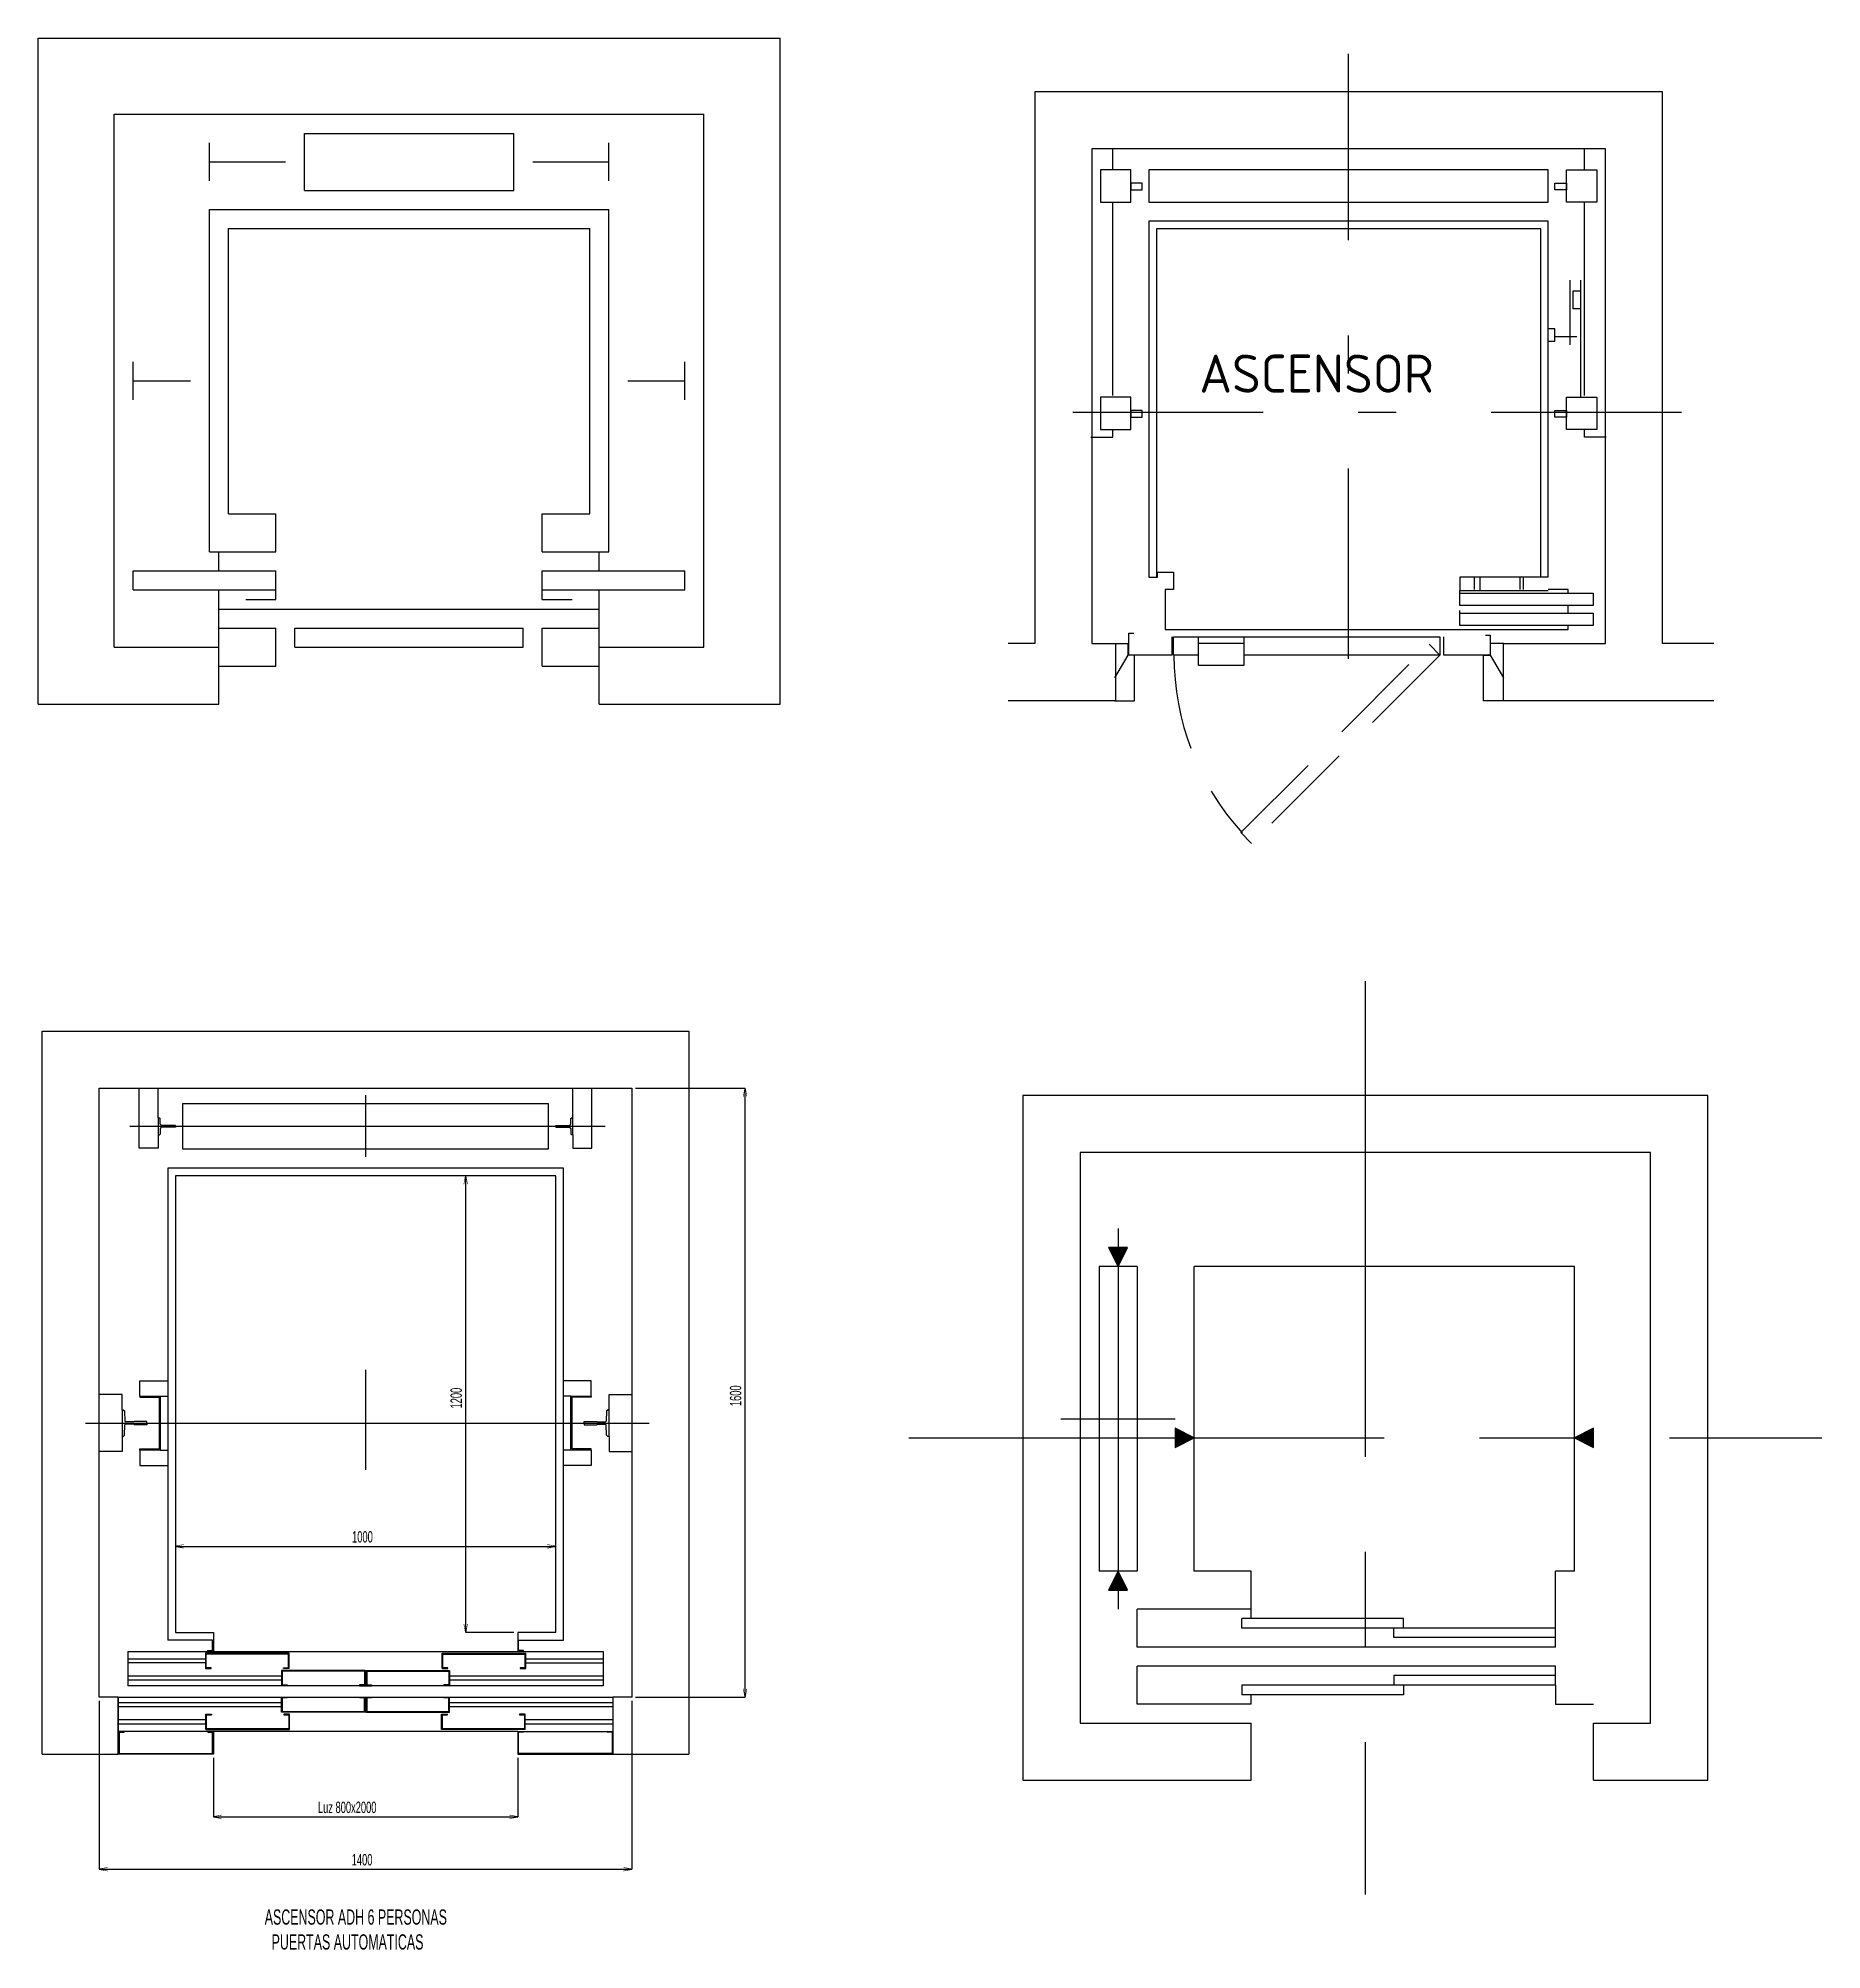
# Model space of a CAD drawing. Header units: millimetres. Extents: x 1.35 to 10.97, y 1 to 6.3.
# Drawn here: x 6.29 to 10.97, y 1.11 to 6.13 of the extents above; entities that cross this region are included whole.
import ezdxf

# ---------------------------------------------------------------- set-up
doc = ezdxf.new("R2010")
doc.units = ezdxf.units.MM
for name, pattern in [('CENTRO', [2, 1.25, -0.25, 0.25, -0.25]), ('DASHDOT', [1, 0.5, -0.25, 0, -0.25]), ('HIDDEN', [0.375, 0.25, -0.125]), ('LTYPE_6', [168.75, 112.5, -28.125, 0, -28.125])]:
    doc.linetypes.add(name, pattern=pattern)
for name, color, linetype in [('DOOR', 1, 'Continuous'), ('EJE', 3, 'DASHDOT'), ('LAYER_2', 1, 'Continuous'), ('LAYER_3', 15, 'LTYPE_6'), ('LAYER_4', 6, 'Continuous'), ('LAYER_6', 6, 'Continuous'), ('LAYER_7', 7, 'Continuous'), ('PARED', 9, 'Continuous'), ('PUERTA', 3, 'Continuous'), ('TR', 7, 'HIDDEN'), ('WALLS', 7, 'Continuous')]:
    doc.layers.add(name, color=color, linetype=linetype)
doc.styles.add('DIN', font='DIN')

msp = doc.modelspace()

# ---------------------------------------------------------------- linework, layer by layer
at = {"linetype": 'CENTRO'}
for p, q in [((9.7745, 3.6555), (9.7745, 1.2555)), ((9.1245, 3.0055), (9.1245, 2.0055)), ((8.9745, 2.5055), (9.2745, 2.5055)), ((8.5745, 2.4555), (10.9745, 2.4555))]:
    msp.add_line(p, q, dxfattribs=at)
for p, q in [((10.6745, 3.3555), (8.8745, 3.3555)), ((8.8745, 3.3555), (8.8745, 1.5555)), ((10.6745, 1.5555), (10.6745, 3.3555)), ((9.0245, 3.2055), (9.0245, 1.7055)), ((10.5245, 3.2055), (9.0245, 3.2055)), ((10.5245, 1.7055), (10.5245, 3.2055)), ((9.1495, 2.9555), (9.0995, 2.9555)), ((9.0995, 2.9555), (9.1245, 2.9055)), ((9.1245, 2.9055), (9.1495, 2.9555)), ((9.1745, 2.9055), (9.0745, 2.9055)), ((9.0745, 2.9055), (9.0745, 2.1055)), ((9.1745, 2.9055), (9.1745, 2.1055)), ((10.3245, 2.9055), (9.3245, 2.9055)), ((9.3245, 2.1055), (9.3245, 2.9055)), ((10.3245, 2.1055), (10.3245, 2.9055)), ((9.2745, 2.4805), (9.2745, 2.4305)), ((9.3245, 2.4555), (9.2745, 2.4805)), ((10.3745, 2.4805), (10.3245, 2.4555)), ((10.3745, 2.4305), (10.3745, 2.4805)), ((9.2745, 2.4305), (9.3245, 2.4555)), ((10.3245, 2.4555), (10.3745, 2.4305)), ((9.1745, 2.1055), (9.0745, 2.1055)), ((9.1245, 2.1055), (9.0995, 2.0555)), ((9.1495, 2.0555), (9.1245, 2.1055)), ((9.4745, 2.1055), (9.3245, 2.1055)), ((9.4745, 1.9805), (9.4745, 2.1055)), ((10.2745, 1.9055), (10.2745, 2.1055)), ((10.3245, 2.1055), (10.2745, 2.1055)), ((9.0995, 2.0555), (9.1495, 2.0555)), ((9.1745, 1.9055), (9.1745, 2.0055)), ((9.4745, 2.0055), (9.1745, 2.0055)), ((9.4495, 1.9555), (9.4495, 1.9805)), ((9.8745, 1.9805), (9.4495, 1.9805)), ((9.8745, 1.9555), (9.8745, 1.9805)), ((9.8745, 1.9555), (9.4495, 1.9555)), ((9.8495, 1.9305), (9.8495, 1.9555)), ((10.2745, 1.9305), (9.8495, 1.9305)), ((10.2745, 1.9555), (9.8745, 1.9555)), ((10.2745, 1.9055), (9.1745, 1.9055)), ((9.1745, 1.7555), (9.1745, 1.8555)), ((10.2745, 1.8555), (9.1745, 1.8555)), ((10.2745, 1.8305), (9.8495, 1.8305)), ((9.8495, 1.8305), (9.8495, 1.8055)), ((10.2745, 1.8055), (10.2745, 1.8555)), ((9.4495, 1.8055), (9.4495, 1.7805)), ((9.8745, 1.8055), (9.4495, 1.8055)), ((9.8745, 1.7805), (9.4495, 1.7805)), ((9.4745, 1.7555), (9.4745, 1.7805)), ((10.2745, 1.8055), (9.8745, 1.8055)), ((9.8745, 1.8055), (9.8745, 1.7805)), ((10.2745, 1.8055), (10.2745, 1.7555)), ((9.4745, 1.7555), (9.1745, 1.7555)), ((10.2745, 1.7555), (10.3745, 1.7555)), ((9.0245, 1.7055), (9.4745, 1.7055)), ((9.4745, 1.5555), (9.4745, 1.7055)), ((10.3745, 1.7055), (10.5245, 1.7055)), ((10.3745, 1.5555), (10.3745, 1.7055)), ((8.8745, 1.5555), (9.4745, 1.5555)), ((10.3745, 1.5555), (10.6745, 1.5555))]:
    msp.add_line(p, q)
for points in [[(9.1495, 2.9555), (9.1245, 2.9055), (9.0995, 2.9555)], [(9.2745, 2.4805), (9.3245, 2.4555), (9.2745, 2.4305)], [(10.3745, 2.4305), (10.3245, 2.4555), (10.3745, 2.4805)], [(9.0995, 2.0555), (9.1245, 2.1055), (9.1495, 2.0555)]]:
    msp.add_solid(points)
at = {"layer": 'DOOR'}
for p, q in [((6.9859, 5.8835, -0.8), (7.5359, 5.8835, -0.8)), ((6.9859, 5.7335, -0.8), (6.9859, 5.8835, -0.8)), ((7.5359, 5.7335, -0.8), (7.5359, 5.8835, -0.8)), ((6.7359, 5.7585, -0.8), (6.7359, 5.8585, -0.8)), ((7.7859, 5.7585, -0.8), (7.7859, 5.8585, -0.8)), ((6.7359, 5.8085, -0.8), (6.9359, 5.8085, -0.8)), ((7.5859, 5.8085, -0.8), (7.7859, 5.8085, -0.8)), ((6.9859, 5.7335, -0.8), (7.5359, 5.7335, -0.8)), ((6.7359, 5.6835, -0.8), (7.7859, 5.6835, -0.8)), ((6.7359, 4.7835, -0.8), (6.7359, 5.6835, -0.8)), ((7.7859, 4.7835, -0.8), (7.7859, 5.6835, -0.8)), ((6.7859, 4.8835, -0.8), (6.7859, 5.6335, -0.8)), ((6.7859, 5.6335, -0.8), (7.7359, 5.6335, -0.8)), ((7.7359, 4.8835, -0.8), (7.7359, 5.6335, -0.8)), ((6.5359, 5.1835, -0.8), (6.5359, 5.2835, -0.8)), ((7.9859, 5.1835, -0.8), (7.9859, 5.2835, -0.8)), ((6.5359, 5.2335, -0.8), (6.6859, 5.2335, -0.8)), ((7.8359, 5.2335, -0.8), (7.9859, 5.2335, -0.8)), ((6.7859, 4.8835, -0.8), (6.9109, 4.8835, -0.8)), ((6.9109, 4.7835, -0.8), (6.9109, 4.8835, -0.8)), ((7.6109, 4.8835, -0.8), (7.7359, 4.8835, -0.8)), ((7.6109, 4.7835, -0.8), (7.6109, 4.8835, -0.8)), ((6.7359, 4.7835, -0.8), (6.9109, 4.7835, -0.8)), ((6.7609, 4.7335, -0.8), (6.7609, 4.7835, -0.8)), ((7.6109, 4.7835, -0.8), (7.7859, 4.7835, -0.8)), ((7.7609, 4.7335, -0.8), (7.7609, 4.7835, -0.8)), ((6.5359, 4.7335, -0.8), (6.9109, 4.7335, -0.8)), ((6.5359, 4.6835, -0.8), (6.5359, 4.7335, -0.8)), ((6.9109, 4.6585, -0.8), (6.9109, 4.7335, -0.8)), ((7.6109, 4.6585, -0.8), (7.6109, 4.7335, -0.8)), ((7.6109, 4.7335, -0.8), (7.9859, 4.7335, -0.8)), ((7.9859, 4.6835, -0.8), (7.9859, 4.7335, -0.8)), ((6.5359, 4.6835, -0.8), (6.9109, 4.6835, -0.8)), ((6.7609, 4.5335, -0.8), (6.7609, 4.6835, -0.8)), ((7.6109, 4.6835, -0.8), (7.9859, 4.6835, -0.8)), ((7.7609, 4.5335, -0.8), (7.7609, 4.6835, -0.8)), ((6.7609, 4.6335, -0.8), (6.9109, 4.6335, -0.8)), ((6.8319, 4.6585, -0.8), (6.9109, 4.6585, -0.8)), ((6.9109, 4.6335, -0.8), (6.9609, 4.6335, -0.8)), ((6.9609, 4.6335, -0.8), (7.5609, 4.6335, -0.8)), ((7.5609, 4.6335, -0.8), (7.6109, 4.6335, -0.8)), ((7.6109, 4.6585, -0.8), (7.6899, 4.6585, -0.8)), ((7.6109, 4.6335, -0.8), (7.7609, 4.6335, -0.8)), ((6.7609, 4.5835, -0.8), (6.9109, 4.5835, -0.8)), ((6.9109, 4.4835, -0.8), (6.9109, 4.5835, -0.8)), ((6.9609, 4.5335, -0.8), (6.9609, 4.5835, -0.8)), ((6.9609, 4.5835, -0.8), (7.5609, 4.5835, -0.8)), ((7.5609, 4.5335, -0.8), (7.5609, 4.5835, -0.8)), ((7.6109, 4.4835, -0.8), (7.6109, 4.5835, -0.8)), ((7.6109, 4.5835, -0.8), (7.7609, 4.5835, -0.8)), ((6.9609, 4.5335, -0.8), (7.5609, 4.5335, -0.8)), ((6.7609, 4.4835, -0.8), (6.9109, 4.4835, -0.8)), ((7.6109, 4.4835, -0.8), (7.7609, 4.4835, -0.8))]:
    msp.add_line(p, q, dxfattribs=at)
at = {"layer": 'EJE'}
for p, q in [((9.7306, 4.5025), (9.7306, 6.0925)), ((10.6056, 5.1498), (8.8556, 5.1498))]:
    msp.add_line(p, q, dxfattribs=at)
at = {"layer": 'LAYER_2'}
for p, q in [((6.7254, 1.8742), (6.5214, 1.8742)), ((6.7254, 1.8642), (6.5214, 1.8642)), ((7.7714, 1.8742), (7.5674, 1.8742)), ((7.5674, 1.8642), (7.7714, 1.8642)), ((6.9254, 1.8292), (6.5214, 1.8292)), ((6.5214, 1.8192), (6.9254, 1.8192)), ((7.7714, 1.8292), (7.3674, 1.8292)), ((7.3674, 1.8192), (7.7714, 1.8192)), ((6.9254, 1.7592), (6.4964, 1.7592)), ((7.7964, 1.7592), (7.3674, 1.7592)), ((6.4964, 1.7492), (6.9254, 1.7492)), ((6.7264, 1.7142), (6.4964, 1.7142)), ((7.3674, 1.7492), (7.7964, 1.7492)), ((7.7964, 1.7142), (7.5664, 1.7142)), ((6.4964, 1.7042), (6.7264, 1.7042)), ((7.5664, 1.7042), (7.7964, 1.7042))]:
    msp.add_line(p, q, dxfattribs=at)
at = {"layer": 'LAYER_3'}
for p, q in [((7.1464, 3.3558), (7.1464, 3.1937)), ((6.5263, 3.2742), (7.776, 3.2742)), ((7.1464, 2.6342), (7.1464, 2.3717)), ((6.4106, 2.4942), (7.8917, 2.4942))]:
    msp.add_line(p, q, dxfattribs=at)
at = {"layer": 'LAYER_4'}
for p, q in [((7.8564, 3.3742), (8.1441, 3.3742)), ((8.1441, 1.7742), (8.1441, 3.3742)), ((7.4096, 1.9442), (7.4096, 3.1442)), ((6.6464, 2.1703), (7.6464, 2.1703)), ((7.5364, 1.9442), (7.4096, 1.9442)), ((6.4464, 1.7642), (6.4464, 1.3218)), ((7.8464, 1.7642), (7.8464, 1.3218)), ((7.8564, 1.7742), (8.1441, 1.7742)), ((6.7464, 1.6142), (6.7464, 1.4595)), ((7.5464, 1.6142), (7.5464, 1.4595)), ((6.7464, 1.4595), (7.5464, 1.4595)), ((6.4464, 1.3218), (7.8464, 1.3218))]:
    msp.add_line(p, q, dxfattribs=at)
at = {"layer": 'LAYER_6'}
for p, q in [((6.5514, 3.2167), (6.5514, 3.3742)), ((6.6014, 3.2967), (6.6014, 3.3742)), ((7.6914, 3.2967), (7.6914, 3.3742)), ((7.7414, 3.2167), (7.7414, 3.3742)), ((6.6664, 3.2142), (6.6664, 3.3342)), ((6.6664, 3.3342), (7.6264, 3.3342)), ((7.6264, 3.3342), (7.6264, 3.2142)), ((6.6014, 3.2967), (6.6014, 3.2742)), ((6.6014, 3.2967), (6.6044, 3.2967)), ((6.6014, 3.2742), (6.6014, 3.2517)), ((6.6044, 3.2967), (6.6064, 3.2947)), ((6.6064, 3.2797), (6.6064, 3.2947)), ((6.6064, 3.2797), (6.6094, 3.2767)), ((6.6094, 3.2717), (6.6064, 3.2687)), ((6.6064, 3.2687), (6.6064, 3.2537)), ((6.6464, 3.2767), (6.6094, 3.2767)), ((6.6464, 3.2717), (6.6094, 3.2717)), ((6.6464, 3.2742), (6.6464, 3.2767)), ((6.6464, 3.2742), (6.6464, 3.2717)), ((7.6464, 3.2742), (7.6464, 3.2767)), ((7.6464, 3.2767), (7.6834, 3.2767)), ((7.6464, 3.2742), (7.6464, 3.2717)), ((7.6464, 3.2717), (7.6834, 3.2717)), ((7.6834, 3.2767), (7.6864, 3.2797)), ((7.6864, 3.2687), (7.6834, 3.2717)), ((7.6864, 3.2947), (7.6884, 3.2967)), ((7.6864, 3.2797), (7.6864, 3.2947)), ((7.6864, 3.2687), (7.6864, 3.2537)), ((7.6914, 3.2967), (7.6884, 3.2967)), ((7.6914, 3.2742), (7.6914, 3.2967)), ((7.6914, 3.2517), (7.6914, 3.2742)), ((6.6014, 3.2167), (6.5514, 3.2167)), ((6.6014, 3.2517), (6.6014, 3.2167)), ((6.6014, 3.2517), (6.6044, 3.2517)), ((6.6064, 3.2537), (6.6044, 3.2517)), ((7.6884, 3.2517), (7.6864, 3.2537)), ((7.6914, 3.2517), (7.6884, 3.2517)), ((7.6914, 3.2517), (7.6914, 3.2167)), ((7.6914, 3.2167), (7.7414, 3.2167)), ((7.6264, 3.2142), (6.6664, 3.2142)), ((7.6664, 3.1642), (6.6264, 3.1642)), ((6.6264, 3.1642), (6.6264, 1.9242)), ((7.6464, 3.1442), (6.6464, 3.1442)), ((6.6464, 3.1442), (6.6464, 1.9442)), ((7.6464, 1.9442), (7.6464, 3.1442)), ((7.6664, 1.9242), (7.6664, 3.1642)), ((6.5064, 2.5692), (6.4464, 2.5692)), ((6.5064, 2.5292), (6.5064, 2.5692)), ((6.5534, 2.6052), (6.6264, 2.6052)), ((6.5534, 2.5652), (6.5534, 2.6052)), ((6.5534, 2.5652), (6.6064, 2.5652)), ((6.5534, 2.5652), (6.5534, 2.5622)), ((6.5534, 2.5622), (6.6034, 2.5622)), ((6.6034, 2.5622), (6.6034, 2.4262)), ((6.6064, 2.5652), (6.6264, 2.5652)), ((6.6064, 2.5652), (6.6064, 2.4232)), ((7.7394, 2.6052), (7.6664, 2.6052)), ((7.6864, 2.5652), (7.6664, 2.5652)), ((7.6864, 2.4232), (7.6864, 2.5652)), ((7.6864, 2.5652), (7.7394, 2.5652)), ((7.7394, 2.5622), (7.6894, 2.5622)), ((7.6894, 2.4262), (7.6894, 2.5622)), ((7.7394, 2.5652), (7.7394, 2.6052)), ((7.7394, 2.5652), (7.7394, 2.5622)), ((7.7864, 2.5292), (7.7864, 2.5692)), ((7.7864, 2.5692), (7.8464, 2.5692)), ((6.5064, 2.5292), (6.5064, 2.4942)), ((6.5064, 2.5292), (6.5094, 2.5292)), ((6.5094, 2.5292), (6.5125, 2.5262)), ((6.5125, 2.5262), (6.5138, 2.4988)), ((7.7802, 2.5262), (7.779, 2.4991)), ((7.7802, 2.5262), (7.7834, 2.5292)), ((7.7864, 2.5292), (7.7834, 2.5292)), ((7.7864, 2.4942), (7.7864, 2.5292)), ((6.5064, 2.4942), (6.5064, 2.4592)), ((6.5125, 2.4622), (6.5094, 2.4592)), ((6.5125, 2.4622), (6.5138, 2.4893)), ((6.5138, 2.4988), (6.5156, 2.4972)), ((6.5158, 2.4912), (6.5138, 2.4893)), ((6.5368, 2.4972), (6.5156, 2.4972)), ((6.5369, 2.4912), (6.5158, 2.4912)), ((6.5384, 2.4987), (6.5368, 2.4972)), ((6.5384, 2.4897), (6.5369, 2.4912)), ((6.5714, 2.4987), (6.5384, 2.4987)), ((6.5714, 2.4897), (6.5384, 2.4897)), ((6.5714, 2.4942), (6.5714, 2.4987)), ((6.5714, 2.4942), (6.5714, 2.4897)), ((7.7214, 2.4942), (7.7214, 2.4987)), ((7.7214, 2.4987), (7.7544, 2.4987)), ((7.7214, 2.4942), (7.7214, 2.4897)), ((7.7214, 2.4897), (7.7544, 2.4897)), ((7.7544, 2.4987), (7.7558, 2.4972)), ((7.7544, 2.4897), (7.7559, 2.4912)), ((7.7558, 2.4972), (7.777, 2.4972)), ((7.7559, 2.4912), (7.7772, 2.4912)), ((7.777, 2.4972), (7.779, 2.4991)), ((7.779, 2.4896), (7.7772, 2.4912)), ((7.7802, 2.4622), (7.779, 2.4896)), ((7.7834, 2.4592), (7.7802, 2.4622)), ((7.7864, 2.4592), (7.7864, 2.4942)), ((6.5064, 2.4192), (6.4464, 2.4192)), ((6.5064, 2.4592), (6.5064, 2.4192)), ((6.5064, 2.4592), (6.5094, 2.4592)), ((6.5534, 2.4232), (6.5534, 2.4262)), ((6.5534, 2.4262), (6.6034, 2.4262)), ((6.6064, 2.4232), (6.5534, 2.4232)), ((6.5534, 2.4232), (6.5534, 2.3832)), ((6.6064, 2.4232), (6.6264, 2.4232)), ((7.6864, 2.4232), (7.6664, 2.4232)), ((7.7394, 2.4232), (7.6864, 2.4232)), ((7.7394, 2.4262), (7.6894, 2.4262)), ((7.7394, 2.4232), (7.7394, 2.4262)), ((7.7394, 2.4232), (7.7394, 2.3832)), ((7.7864, 2.4592), (7.7834, 2.4592)), ((7.7864, 2.4592), (7.7864, 2.4192)), ((7.7864, 2.4192), (7.8464, 2.4192)), ((6.5534, 2.3832), (6.6264, 2.3832)), ((7.7394, 2.3832), (7.6664, 2.3832)), ((6.7444, 1.9242), (6.6264, 1.9242)), ((6.6464, 1.9442), (6.7464, 1.9442)), ((6.7444, 1.8962), (6.7444, 1.9242)), ((6.7464, 1.9442), (6.7464, 1.8942)), ((7.6464, 1.9442), (7.5464, 1.9442)), ((7.5464, 1.9442), (7.5464, 1.8942)), ((7.5484, 1.8962), (7.5484, 1.9242)), ((7.5484, 1.9242), (7.6664, 1.9242)), ((6.5214, 1.8942), (6.5214, 1.8042)), ((6.5214, 1.8942), (7.7714, 1.8942)), ((6.9454, 1.8892), (6.7254, 1.8892)), ((6.7254, 1.8892), (6.7254, 1.8742)), ((6.7254, 1.8742), (6.7254, 1.8642)), ((6.7254, 1.8642), (6.7254, 1.8492)), ((6.9434, 1.8872), (6.7274, 1.8872)), ((6.7274, 1.8512), (6.7274, 1.8872)), ((6.7314, 1.8942), (6.7314, 1.8962)), ((6.7314, 1.8962), (6.7444, 1.8962)), ((6.9434, 1.8512), (6.9434, 1.8872)), ((6.9454, 1.8492), (6.9454, 1.8892)), ((7.3474, 1.8492), (7.3474, 1.8892)), ((7.3474, 1.8892), (7.5674, 1.8892)), ((7.3494, 1.8512), (7.3494, 1.8872)), ((7.3494, 1.8872), (7.5654, 1.8872)), ((7.5614, 1.8962), (7.5484, 1.8962)), ((7.5614, 1.8942), (7.5614, 1.8962)), ((7.5654, 1.8872), (7.5654, 1.8512)), ((7.5674, 1.8742), (7.5674, 1.8892)), ((7.5674, 1.8642), (7.5674, 1.8742)), ((7.5674, 1.8492), (7.5674, 1.8642)), ((7.7714, 1.8942), (7.7714, 1.8042)), ((6.7254, 1.8492), (6.7404, 1.8492)), ((6.7404, 1.8512), (6.7274, 1.8512)), ((6.7404, 1.8492), (6.7404, 1.8512)), ((7.1454, 1.8442), (6.9254, 1.8442)), ((6.9254, 1.8442), (6.9254, 1.8292)), ((6.9254, 1.8292), (6.9254, 1.8192)), ((6.9254, 1.8192), (6.9254, 1.8042)), ((7.1434, 1.8422), (6.9274, 1.8422)), ((6.9274, 1.8422), (6.9274, 1.8062)), ((6.9304, 1.8492), (6.9304, 1.8512)), ((6.9304, 1.8512), (6.9434, 1.8512)), ((6.9454, 1.8492), (6.9304, 1.8492)), ((7.1434, 1.8422), (7.1434, 1.8062)), ((7.1454, 1.8442), (7.1454, 1.8042)), ((7.1474, 1.8442), (7.1474, 1.8042)), ((7.1474, 1.8442), (7.3674, 1.8442)), ((7.1494, 1.8422), (7.1494, 1.8062)), ((7.1494, 1.8422), (7.3654, 1.8422)), ((7.3474, 1.8492), (7.3624, 1.8492)), ((7.3624, 1.8512), (7.3494, 1.8512)), ((7.3624, 1.8492), (7.3624, 1.8512)), ((7.3654, 1.8422), (7.3654, 1.8062)), ((7.3674, 1.8442), (7.3674, 1.8292)), ((7.3674, 1.8292), (7.3674, 1.8192)), ((7.3674, 1.8192), (7.3674, 1.8042)), ((7.5654, 1.8512), (7.5524, 1.8512)), ((7.5524, 1.8512), (7.5524, 1.8492)), ((7.5524, 1.8492), (7.5674, 1.8492)), ((6.4964, 1.7742), (6.4964, 1.6842)), ((6.4964, 1.7742), (7.7964, 1.7742)), ((7.7714, 1.8042), (6.5214, 1.8042)), ((6.9254, 1.7342), (6.9254, 1.7742)), ((6.9274, 1.8062), (6.9404, 1.8062)), ((6.9404, 1.7722), (6.9274, 1.7722)), ((6.9274, 1.7722), (6.9274, 1.7362)), ((6.9404, 1.8062), (6.9404, 1.8042)), ((6.9404, 1.7742), (6.9404, 1.7722)), ((7.1434, 1.8062), (7.1304, 1.8062)), ((7.1304, 1.8062), (7.1304, 1.8042)), ((7.1304, 1.8042), (7.1464, 1.8042)), ((7.1304, 1.7722), (7.1304, 1.7742)), ((7.1434, 1.7722), (7.1304, 1.7722)), ((7.1434, 1.7362), (7.1434, 1.7722)), ((7.1454, 1.7742), (7.1454, 1.7342)), ((7.1464, 1.8042), (7.1624, 1.8042)), ((7.1474, 1.7742), (7.1474, 1.7342)), ((7.1494, 1.8062), (7.1624, 1.8062)), ((7.1624, 1.7722), (7.1494, 1.7722)), ((7.1494, 1.7722), (7.1494, 1.7362)), ((7.1624, 1.8062), (7.1624, 1.8042)), ((7.1624, 1.7742), (7.1624, 1.7722)), ((7.3654, 1.8062), (7.3524, 1.8062)), ((7.3524, 1.8062), (7.3524, 1.8042)), ((7.3524, 1.7722), (7.3524, 1.7742)), ((7.3654, 1.7722), (7.3524, 1.7722)), ((7.3654, 1.7362), (7.3654, 1.7722)), ((7.3674, 1.7342), (7.3674, 1.7742)), ((7.7964, 1.7742), (7.7964, 1.6842)), ((6.7264, 1.6892), (6.7264, 1.7292)), ((6.7264, 1.7292), (6.7414, 1.7292)), ((6.7284, 1.6912), (6.7284, 1.7272)), ((6.7284, 1.7272), (6.7414, 1.7272)), ((6.7414, 1.7292), (6.7414, 1.7272)), ((7.1454, 1.7342), (6.9254, 1.7342)), ((6.9274, 1.7362), (7.1434, 1.7362)), ((6.9464, 1.7292), (6.9314, 1.7292)), ((6.9314, 1.7292), (6.9314, 1.7272)), ((6.9314, 1.7272), (6.9444, 1.7272)), ((6.9444, 1.7272), (6.9444, 1.6912)), ((6.9464, 1.6892), (6.9464, 1.7292)), ((7.1474, 1.7342), (7.3674, 1.7342)), ((7.1494, 1.7362), (7.3654, 1.7362)), ((7.3464, 1.6892), (7.3464, 1.7292)), ((7.3464, 1.7292), (7.3614, 1.7292)), ((7.3484, 1.6912), (7.3484, 1.7272)), ((7.3484, 1.7272), (7.3614, 1.7272)), ((7.3614, 1.7272), (7.3614, 1.7292)), ((7.5664, 1.7292), (7.5514, 1.7292)), ((7.5514, 1.7292), (7.5514, 1.7272)), ((7.5514, 1.7272), (7.5644, 1.7272)), ((7.5644, 1.7272), (7.5644, 1.6912)), ((7.5664, 1.6892), (7.5664, 1.7292)), ((6.7314, 1.6842), (6.4964, 1.6842)), ((6.4964, 1.6242), (6.4964, 1.6842)), ((6.4984, 1.6822), (6.5114, 1.6822)), ((6.4984, 1.6822), (6.4984, 1.6262)), ((6.5114, 1.6822), (6.5114, 1.6842)), ((6.7264, 1.6892), (6.9464, 1.6892)), ((6.9444, 1.6912), (6.7284, 1.6912)), ((6.7464, 1.6842), (6.7314, 1.6842)), ((6.7314, 1.6842), (6.7314, 1.6822)), ((6.7314, 1.6822), (6.7444, 1.6822)), ((6.7444, 1.6262), (6.7444, 1.6822)), ((6.7464, 1.6842), (6.7464, 1.6242)), ((7.5464, 1.6842), (6.7464, 1.6842)), ((7.5664, 1.6892), (7.3464, 1.6892)), ((7.5644, 1.6912), (7.3484, 1.6912)), ((7.5464, 1.6842), (7.5614, 1.6842)), ((7.5464, 1.6842), (7.5464, 1.6242)), ((7.5614, 1.6822), (7.5484, 1.6822)), ((7.5484, 1.6262), (7.5484, 1.6822)), ((7.5614, 1.6842), (7.5614, 1.6822)), ((7.5614, 1.6842), (7.7814, 1.6842)), ((7.7814, 1.6822), (7.7814, 1.6842)), ((7.7814, 1.6842), (7.7964, 1.6842)), ((7.7944, 1.6822), (7.7814, 1.6822)), ((7.7944, 1.6822), (7.7944, 1.6262)), ((7.7964, 1.6242), (7.7964, 1.6842)), ((6.7464, 1.6242), (6.4964, 1.6242)), ((6.4984, 1.6262), (6.7444, 1.6262)), ((7.5464, 1.6242), (7.7964, 1.6242)), ((7.7944, 1.6262), (7.5484, 1.6262))]:
    msp.add_line(p, q, dxfattribs=at)
at = {"layer": 'LAYER_7'}
for p, q in [((6.2964, 1.6242), (6.2964, 3.5242)), ((6.2964, 3.5242), (7.9964, 3.5242)), ((7.9964, 3.5242), (7.9964, 1.6242)), ((6.4464, 1.7742), (6.4464, 3.3742)), ((6.4464, 3.3742), (7.8464, 3.3742)), ((7.8464, 3.3742), (7.8464, 1.7742)), ((6.4964, 1.7742), (6.4464, 1.7742)), ((6.4964, 1.6242), (6.4964, 1.7742)), ((7.8464, 1.7742), (7.7964, 1.7742)), ((7.7964, 1.7742), (7.7964, 1.6242)), ((6.2964, 1.6242), (6.4964, 1.6242)), ((7.7964, 1.6242), (7.9964, 1.6242))]:
    msp.add_line(p, q, dxfattribs=at)
at = {"layer": 'PARED'}
for points in [[(10.6906, 4.5425), (10.5556, 4.5425), (10.5556, 5.9925), (8.9056, 5.9925), (8.9056, 4.5425), (8.8356, 4.5425)], [(10.6906, 4.3925), (10.1381, 4.3925), (10.1381, 4.5425), (10.4056, 4.5425), (10.4056, 5.8425), (9.0556, 5.8425), (9.0556, 4.5425), (9.1181, 4.5425), (9.1181, 4.3925), (8.8356, 4.3925)]]:
    msp.add_lwpolyline(points, dxfattribs=at)
at = {"layer": 'PUERTA'}
msp.add_line((9.4556, 4.5425), (9.3356, 4.5425), dxfattribs=at)
for points in [[(9.1106, 5.7875), (9.1106, 5.845)], [(10.3506, 5.7875), (10.3506, 5.845)], [(9.1581, 5.7025), (9.1581, 5.7875), (9.0781, 5.7875), (9.0781, 5.7025), (9.1581, 5.7025)], [(10.3031, 5.7025), (10.3031, 5.7875), (10.3831, 5.7875), (10.3831, 5.7025), (10.3031, 5.7025)], [(9.1106, 5.195), (9.1106, 5.7025)], [(10.3506, 5.195), (10.3506, 5.7025)], [(10.2556, 4.7175), (10.2556, 5.6525), (9.2056, 5.6525), (9.2056, 4.7175)], [(10.2356, 4.7175), (10.2356, 5.6325), (9.2256, 5.6325), (9.2256, 4.7175)], [(10.3131, 5.3275), (10.3131, 5.4975)], [(10.3406, 5.4975), (10.3406, 5.19)], [(10.3406, 5.4225), (10.3206, 5.4225), (10.3206, 5.47), (10.3406, 5.47)], [(10.2556, 5.3375), (10.2731, 5.3375), (10.2731, 5.37), (10.2556, 5.37)], [(10.2731, 5.35), (10.3306, 5.35)], [(9.1581, 5.105), (9.1581, 5.19), (9.0781, 5.19), (9.0781, 5.105), (9.1581, 5.105)], [(10.3031, 5.105), (10.3031, 5.19), (10.3831, 5.19), (10.3831, 5.105), (10.3031, 5.105)], [(9.0531, 5.085), (9.1106, 5.085), (9.1106, 5.105)], [(10.4081, 5.085), (10.3506, 5.085), (10.3506, 5.105)], [(9.2056, 4.7175), (9.2281, 4.7175), (9.2281, 4.73), (9.2706, 4.73), (9.2706, 4.685), (9.2481, 4.685), (9.2481, 4.58), (10.3081, 4.58), (10.3081, 4.59)], [(10.2556, 4.7175), (10.0231, 4.7175), (10.0231, 4.6825), (10.2556, 4.6825)], [(10.0231, 4.675), (10.3731, 4.675), (10.3731, 4.6425), (10.0231, 4.6425), (10.0231, 4.6825)], [(10.0606, 4.7175), (10.0606, 4.685)], [(10.0756, 4.7175), (10.0756, 4.6825)], [(10.1806, 4.7175), (10.1806, 4.685)], [(10.1906, 4.685), (10.1906, 4.7175)], [(10.3081, 4.675), (10.3081, 4.685), (10.2556, 4.685)], [(10.0231, 4.6225), (10.3731, 4.6225), (10.3731, 4.59), (10.0231, 4.59), (10.0231, 4.63)], [(10.3081, 4.6225), (10.3081, 4.6425)], [(9.1156, 4.5425), (9.1506, 4.5425), (9.1506, 4.5125)], [(9.2656, 4.56), (9.2656, 4.5125), (9.1531, 4.5125), (9.1531, 4.56), (9.1531, 4.57), (9.1656, 4.57)], [(9.3356, 4.5125), (9.2706, 4.5125), (9.2706, 4.56), (9.9706, 4.56)], [(9.4556, 4.56), (9.4556, 4.485), (9.3356, 4.485), (9.3356, 4.56)], [(9.9706, 4.56), (9.9706, 4.5125), (9.4556, 4.5125)], [(10.0906, 4.565), (10.1031, 4.565), (10.1031, 4.5125), (9.9806, 4.5125), (9.9806, 4.56)], [(10.1381, 4.5425), (10.1031, 4.5425), (10.1031, 4.5125)], [(9.1156, 4.3925), (9.1681, 4.3925), (9.1681, 4.5125), (9.1506, 4.5125), (9.1156, 4.4525)], [(10.1381, 4.3925), (10.0856, 4.3925), (10.0856, 4.5125), (10.1031, 4.5125), (10.1381, 4.4525)]]:
    msp.add_lwpolyline(points, dxfattribs=at)
for points in [[(9.2056, 5.7025), (10.2556, 5.7025), (10.2556, 5.7875), (9.2056, 5.7875)], [(9.1881, 5.735), (9.1881, 5.7525), (9.1581, 5.7525), (9.1581, 5.735)], [(10.2731, 5.735), (10.2731, 5.7525), (10.3031, 5.7525), (10.3031, 5.735)], [(9.1881, 5.1375), (9.1881, 5.155), (9.1581, 5.155), (9.1581, 5.1375)], [(10.2731, 5.1375), (10.2731, 5.155), (10.3031, 5.155), (10.3031, 5.1375)]]:
    msp.add_lwpolyline(points, close=True, dxfattribs=at)
at = {"layer": 'TR'}
msp.add_lwpolyline([(9.9706, 4.5125), (9.4757, 4.0175), (9.4474, 4.0458), (9.9423, 4.5408)], close=True, dxfattribs=at)
msp.add_arc((9.9706, 4.5125), 0.6993, 180, 221.9568, dxfattribs=at)
at = {"layer": 'WALLS'}
for p, q in [((6.2859, 6.1335, -0.8), (8.2359, 6.1335, -0.8)), ((6.2859, 4.3835, -0.8), (6.2859, 6.1335, -0.8)), ((8.2359, 4.3835, -0.8), (8.2359, 6.1335, -0.8)), ((6.4859, 4.5335, -0.8), (6.4859, 5.9335, -0.8)), ((6.4859, 5.9335, -0.8), (8.0359, 5.9335, -0.8)), ((8.0359, 4.5335, -0.8), (8.0359, 5.9335, -0.8)), ((6.4859, 4.5335, -0.8), (6.7609, 4.5335, -0.8)), ((6.7609, 4.3835, -0.8), (6.7609, 4.5335, -0.8)), ((7.7609, 4.3835, -0.8), (7.7609, 4.5335, -0.8)), ((7.7609, 4.5335, -0.8), (8.0359, 4.5335, -0.8)), ((6.2859, 4.3835, -0.8), (6.7609, 4.3835, -0.8)), ((6.2859, 4.3835, -0.8), (6.7609, 4.3835, -0.8)), ((6.2859, 4.3835, -0.8), (6.4859, 4.3835, -0.8)), ((6.4859, 4.3835, -0.8), (6.7609, 4.3835, -0.8)), ((7.7609, 4.3835, -0.8), (8.2359, 4.3835, -0.8)), ((7.7609, 4.3835, -0.8), (8.2359, 4.3835, -0.8)), ((7.7609, 4.3835, -0.8), (8.0359, 4.3835, -0.8)), ((8.0359, 4.3835, -0.8), (8.2359, 4.3835, -0.8))]:
    msp.add_line(p, q, dxfattribs=at)

# ---------------------------------------------------------------- texts
at = {"style": 'DIN'}
msp.add_text('ASCENSOR', height=0.1, dxfattribs=at).set_placement((9.3383, 5.2021))
at = {"layer": 'LAYER_4', "width": 0.610389}
for rotation, text_generation_flag, p in [(0.0003, 6, (8.1441, 3.3742)), (0.0003, 4, (8.1441, 3.3742)), (0.0003, 6, (7.4096, 3.1442)), (0.0003, 4, (7.4096, 3.1442)), (90.0003, 4, (6.6464, 2.1703)), (90.0003, 6, (6.6464, 2.1703)), (270.0003, 6, (7.6464, 2.1703)), (270.0003, 4, (7.6464, 2.1703)), (180.0003, 4, (7.4096, 1.9442)), (180.0003, 6, (7.4096, 1.9442)), (180.0003, 4, (8.1441, 1.7742)), (180.0003, 6, (8.1441, 1.7742)), (90.0003, 4, (6.7464, 1.4595)), (90.0003, 6, (6.7464, 1.4595)), (270.0003, 6, (7.5464, 1.4595)), (270.0003, 4, (7.5464, 1.4595)), (90.0003, 4, (6.4464, 1.3218)), (90.0003, 6, (6.4464, 1.3218)), (270.0003, 6, (7.8464, 1.3218)), (270.0003, 4, (7.8464, 1.3218))]:
    msp.add_text('/', height=0.021, rotation=rotation, dxfattribs=dict(at, text_generation_flag=text_generation_flag)).set_placement(p)
for s, rotation, p in [('1200', 90.0003, (7.3996, 2.5326)), ('1600', 90.0003, (8.1341, 2.5388)), ('1000', 0.0003, (7.111, 2.1803)), ('Luz 800x2000', 0.0003, (7.0212, 1.4695)), ('1400', 0.0003, (7.11, 1.3318))]:
    msp.add_text(s, height=0.03, rotation=rotation, dxfattribs=at).set_placement(p)
at = {"layer": 'LAYER_6', "width": 0.610389}
for s, p in [('ASCENSOR ADH 6 PERSONAS', (6.8813, 1.1762)), ('  PUERTAS AUTOMATICAS', (6.8813, 1.1108))]:
    msp.add_text(s, height=0.04, dxfattribs=at).set_placement(p)

doc.saveas('drawing.dxf')
